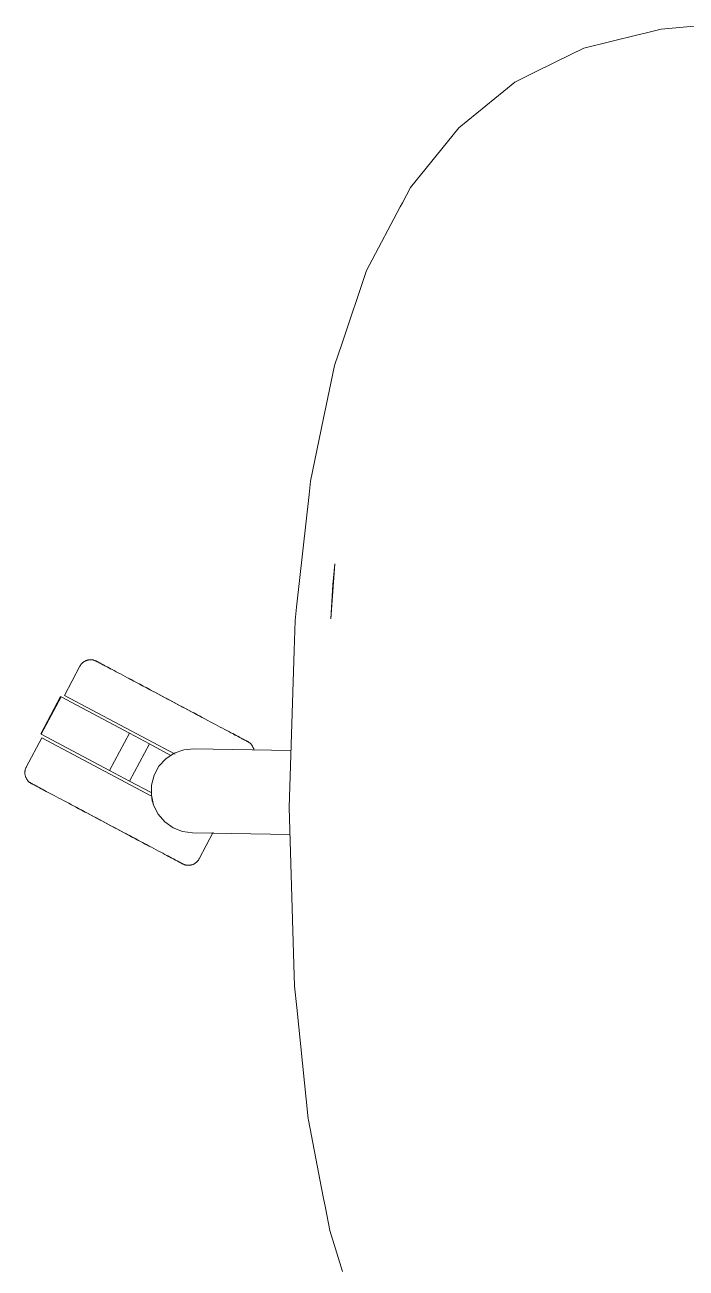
# Model space of a CAD drawing. Header units: millimetres. Extents: x 155927 to 326028, y -36033 to 97293.
# Drawn here: x 187085 to 187304.6, y 11294.3 to 11707.4 of the extents above; entities that cross this region are included whole.
import ezdxf

# ---------------------------------------------------------------- set-up
doc = ezdxf.new("R2010")
doc.units = ezdxf.units.MM
doc.header["$MEASUREMENT"] = 0
doc.layers.add('G-IMPT', color=8, linetype='CONTINUOUS', lineweight=9)
doc.layers.add('I-FURN', color=8, linetype='CONTINUOUS', lineweight=9)

msp = doc.modelspace()

# ---------------------------------------------------------------- linework, layer by layer
at = {"layer": 'G-IMPT'}
for p, q in [((187296.3, 11705.92), (187291.01, 11704.63)), ((187312.18, 11707.37), (187296.3, 11705.92)), ((187270.7, 11699.64), (187288.64, 11704.04)), ((187288.64, 11704.04), (187291.01, 11704.63)), ((187266.34, 11697.49), (187254.87, 11691.85)), ((187266.34, 11697.49), (187270.7, 11699.64)), ((187247.7, 11688.32), (187254.87, 11691.85)), ((187244.05, 11685.35), (187229.1, 11673.18)), ((187244.05, 11685.35), (187247.7, 11688.32)), ((187229.1, 11673.18), (187225.34, 11668.51)), ((187213.14, 11653.38), (187225.34, 11668.51)), ((187213.14, 11653.38), (187210.43, 11648.25)), ((187209.7, 11646.87), (187210.43, 11648.25)), ((187209.7, 11646.87), (187199.4, 11627.37)), ((187199.4, 11627.37), (187198.53, 11625.71)), ((187190.38, 11601.62), (187198.53, 11625.71)), ((187190.38, 11601.62), (187187.86, 11594.18)), ((187184.99, 11580.36), (187187.86, 11594.18)), ((187184.23, 11576.68), (187184.99, 11580.36)), ((187184.23, 11576.68), (187179.88, 11555.74)), ((187179.88, 11555.74), (187179.39, 11551.32)), ((187175.26, 11513.87), (187179.39, 11551.32)), ((187186.66, 11510.04), (187187.91, 11528.32)), ((187187.91, 11528.32), (187187.3, 11521.37)), ((187186.66, 11510.04), (187187.3, 11521.37)), ((187175.26, 11513.87), (187174.78, 11509.5)), ((187174.46, 11499.56), (187174.78, 11509.5)), ((187174.46, 11499.56), (187172.75, 11447.38)), ((187172.75, 11447.38), (187174.37, 11395.21)), ((187174.37, 11395.21), (187174.6, 11387.95)), ((187175.33, 11380.89), (187174.6, 11387.95)), ((187179.15, 11343.9), (187175.33, 11380.89)), ((187179.15, 11343.9), (187179.24, 11343.43)), ((187184.1, 11318.06), (187179.24, 11343.43)), ((187184.1, 11318.06), (187184.81, 11314.39)), ((187186.27, 11306.79), (187184.81, 11314.39)), ((187190.46, 11293.18), (187186.27, 11306.79))]:
    msp.add_line(p, q, dxfattribs=at)
at = {"layer": 'I-FURN'}
for p, q in [((187103.75, 11494.97), (187103.85, 11495.1)), ((187103.85, 11495.1), (187103.96, 11495.22)), ((187103.96, 11495.22), (187104.08, 11495.33)), ((187104.08, 11495.33), (187104.2, 11495.44)), ((187104.2, 11495.44), (187104.32, 11495.54)), ((187104.32, 11495.54), (187104.45, 11495.64)), ((187104.45, 11495.64), (187104.58, 11495.74)), ((187104.58, 11495.74), (187104.71, 11495.82)), ((187104.71, 11495.82), (187104.85, 11495.91)), ((187104.85, 11495.91), (187104.99, 11495.98)), ((187104.99, 11495.98), (187105.14, 11496.06)), ((187105.14, 11496.06), (187105.28, 11496.12)), ((187105.28, 11496.12), (187105.43, 11496.18)), ((187105.43, 11496.18), (187105.58, 11496.24)), ((187105.58, 11496.24), (187105.74, 11496.28)), ((187105.74, 11496.28), (187105.89, 11496.33)), ((187105.89, 11496.33), (187106.05, 11496.36)), ((187106.05, 11496.36), (187106.21, 11496.39)), ((187106.21, 11496.39), (187106.37, 11496.41)), ((187106.37, 11496.41), (187106.53, 11496.43)), ((187106.53, 11496.43), (187106.69, 11496.44)), ((187106.69, 11496.44), (187106.85, 11496.44)), ((187106.85, 11496.44), (187107.01, 11496.44)), ((187107.01, 11496.44), (187107.17, 11496.43)), ((187107.17, 11496.43), (187107.33, 11496.42)), ((187107.33, 11496.42), (187107.49, 11496.39)), ((187107.49, 11496.39), (187107.65, 11496.37)), ((187107.65, 11496.37), (187107.81, 11496.33)), ((187107.81, 11496.33), (187107.97, 11496.29)), ((187107.97, 11496.29), (187108.12, 11496.24)), ((187108.12, 11496.24), (187108.27, 11496.19)), ((187108.27, 11496.19), (187108.42, 11496.13)), ((187108.42, 11496.13), (187108.57, 11496.06)), ((187108.57, 11496.06), (187108.71, 11495.99)), ((187108.71, 11495.99), (187108.75, 11495.97)), ((187108.75, 11495.97), (187108.77, 11495.96)), ((187108.76, 11495.97), (187108.75, 11495.97)), ((187108.8, 11495.95), (187108.76, 11495.97)), ((187108.77, 11495.96), (187108.83, 11495.93)), ((187108.88, 11495.9), (187108.8, 11495.95)), ((187108.83, 11495.93), (187108.93, 11495.88)), ((187109, 11495.84), (187108.88, 11495.9)), ((187108.93, 11495.88), (187109.07, 11495.8)), ((187109.17, 11495.75), (187109, 11495.84)), ((187109.07, 11495.8), (187109.25, 11495.71)), ((187109.37, 11495.65), (187109.17, 11495.75)), ((187109.25, 11495.71), (187109.47, 11495.59)), ((187109.61, 11495.52), (187109.37, 11495.65)), ((187109.47, 11495.59), (187109.73, 11495.45)), ((187109.89, 11495.37), (187109.61, 11495.52)), ((187109.73, 11495.45), (187110.03, 11495.29)), ((187110.2, 11495.2), (187109.89, 11495.37)), ((187110.03, 11495.29), (187110.36, 11495.12)), ((187110.56, 11495.01), (187110.2, 11495.2)), ((187110.36, 11495.12), (187110.74, 11494.92)), ((187103.3, 11494.31), (187098.15, 11484.62)), ((187103.3, 11494.31), (187103.38, 11494.45)), ((187103.38, 11494.45), (187103.46, 11494.58)), ((187103.46, 11494.58), (187103.55, 11494.72)), ((187103.55, 11494.72), (187103.65, 11494.85)), ((187103.65, 11494.85), (187103.75, 11494.97)), ((187110.95, 11494.8), (187110.56, 11495.01)), ((187110.74, 11494.92), (187111.15, 11494.7)), ((187111.38, 11494.57), (187110.95, 11494.8)), ((187111.15, 11494.7), (187111.59, 11494.46)), ((187111.85, 11494.33), (187111.38, 11494.57)), ((187111.59, 11494.46), (187112.08, 11494.21)), ((187112.35, 11494.06), (187111.85, 11494.33)), ((187112.08, 11494.21), (187112.59, 11493.93)), ((187112.89, 11493.77), (187112.35, 11494.06)), ((187112.59, 11493.93), (187113.14, 11493.64)), ((187113.45, 11493.47), (187112.89, 11493.77)), ((187113.14, 11493.64), (187113.73, 11493.33)), ((187114.06, 11493.15), (187113.45, 11493.47)), ((187114.69, 11492.82), (187114.06, 11493.15)), ((187115.35, 11492.46), (187114.69, 11492.82)), ((187116.05, 11492.09), (187115.35, 11492.46)), ((187116.77, 11491.71), (187116.05, 11492.09)), ((187117.52, 11491.31), (187116.77, 11491.71)), ((187118.3, 11490.9), (187117.52, 11491.31)), ((187119.1, 11490.47), (187118.3, 11490.9)), ((187119.92, 11490.03), (187119.1, 11490.47)), ((187119.47, 11490.27), (187120.31, 11489.83)), ((187120.77, 11489.58), (187119.92, 11490.03)), ((187120.31, 11489.83), (187121.16, 11489.37)), ((187121.64, 11489.12), (187120.77, 11489.58)), ((187121.16, 11489.37), (187122.04, 11488.91)), ((187122.52, 11488.65), (187121.64, 11489.12)), ((187122.04, 11488.91), (187122.94, 11488.43)), ((187123.43, 11488.17), (187122.52, 11488.65)), ((187122.94, 11488.43), (187123.85, 11487.94)), ((187124.35, 11487.68), (187123.43, 11488.17)), ((187123.85, 11487.94), (187124.78, 11487.45)), ((187125.29, 11487.18), (187124.35, 11487.68)), ((187124.78, 11487.45), (187125.73, 11486.95)), ((187126.24, 11486.67), (187125.29, 11487.18)), ((187125.73, 11486.95), (187126.68, 11486.44)), ((187096.86, 11484.18), (187090.29, 11471.81)), ((187090.46, 11471.72), (187097.03, 11484.08)), ((187097.03, 11484.08), (187119.74, 11472.01)), ((187134.9, 11465.08), (187098.15, 11484.62)), ((187127.2, 11486.16), (187126.24, 11486.67)), ((187126.68, 11486.44), (187127.65, 11485.92)), ((187128.18, 11485.64), (187127.2, 11486.16)), ((187127.65, 11485.92), (187128.63, 11485.4)), ((187129.16, 11485.12), (187128.18, 11485.64)), ((187128.63, 11485.4), (187129.62, 11484.88)), ((187130.15, 11484.59), (187129.16, 11485.12)), ((187129.62, 11484.88), (187130.61, 11484.35)), ((187131.15, 11484.06), (187130.15, 11484.59)), ((187130.61, 11484.35), (187131.61, 11483.82)), ((187132.15, 11483.53), (187131.15, 11484.06)), ((187131.61, 11483.82), (187132.61, 11483.29)), ((187133.16, 11483), (187132.15, 11483.53)), ((187132.61, 11483.29), (187133.62, 11482.75)), ((187134.16, 11482.46), (187133.16, 11483)), ((187133.62, 11482.75), (187134.62, 11482.22)), ((187135.17, 11481.93), (187134.16, 11482.46)), ((187134.62, 11482.22), (187135.63, 11481.68)), ((187136.17, 11481.39), (187135.17, 11481.93)), ((187135.63, 11481.68), (187136.63, 11481.15)), ((187137.17, 11480.86), (187136.17, 11481.39)), ((187136.63, 11481.15), (187137.63, 11480.62)), ((187138.16, 11480.33), (187137.17, 11480.86)), ((187137.63, 11480.62), (187138.62, 11480.09)), ((187139.15, 11479.81), (187138.16, 11480.33)), ((187138.62, 11480.09), (187139.6, 11479.57)), ((187140.13, 11479.29), (187139.15, 11479.81)), ((187139.6, 11479.57), (187140.58, 11479.05)), ((187141.1, 11478.77), (187140.13, 11479.29)), ((187140.58, 11479.05), (187141.54, 11478.54)), ((187142.05, 11478.27), (187141.1, 11478.77)), ((187141.54, 11478.54), (187142.49, 11478.03)), ((187143, 11477.76), (187142.05, 11478.27)), ((187142.49, 11478.03), (187143.43, 11477.53)), ((187143.93, 11477.27), (187143, 11477.76)), ((187143.43, 11477.53), (187144.35, 11477.04)), ((187144.84, 11476.78), (187143.93, 11477.27)), ((187144.35, 11477.04), (187145.26, 11476.56)), ((187145.74, 11476.31), (187144.84, 11476.78)), ((187146.61, 11475.84), (187145.74, 11476.31)), ((187147.47, 11475.38), (187146.61, 11475.84)), ((187148.31, 11474.94), (187147.47, 11475.38)), ((187149.12, 11474.51), (187148.31, 11474.94)), ((187149.91, 11474.09), (187149.12, 11474.51)), ((187090.64, 11470.49), (187085.49, 11460.81)), ((187113.17, 11459.65), (187090.46, 11471.72)), ((187127.03, 11451.15), (187090.64, 11470.49)), ((187113.17, 11459.65), (187119.74, 11472.01)), ((187119.74, 11472.01), (187126.38, 11468.48)), ((187150.67, 11473.69), (187149.91, 11474.09)), ((187151.4, 11473.29), (187150.67, 11473.69)), ((187152.11, 11472.92), (187151.4, 11473.29)), ((187152.79, 11472.56), (187152.11, 11472.92)), ((187153.44, 11472.21), (187152.79, 11472.56)), ((187154.05, 11471.89), (187153.44, 11472.21)), ((187154.64, 11471.58), (187154.05, 11471.89)), ((187154.33, 11471.74), (187154.89, 11471.44)), ((187155.19, 11471.28), (187154.64, 11471.58)), ((187154.89, 11471.44), (187155.43, 11471.15)), ((187155.7, 11471.01), (187155.19, 11471.28)), ((187155.43, 11471.15), (187155.93, 11470.89)), ((187156.19, 11470.75), (187155.7, 11471.01)), ((187155.93, 11470.89), (187156.4, 11470.64)), ((187156.63, 11470.51), (187156.19, 11470.75)), ((187156.4, 11470.64), (187156.83, 11470.41)), ((187157.04, 11470.3), (187156.63, 11470.51)), ((187156.83, 11470.41), (187157.22, 11470.2)), ((187157.42, 11470.1), (187157.04, 11470.3)), ((187119.81, 11456.12), (187126.38, 11468.48)), ((187126.38, 11468.48), (187133.52, 11464.68)), ((187134.65, 11465.41), (187137.83, 11466.55)), ((187137.83, 11466.55), (187141.18, 11466.9)), ((187141.18, 11466.9), (187173.37, 11466.34)), ((187157.22, 11470.2), (187157.57, 11470.01)), ((187157.75, 11469.92), (187157.42, 11470.1)), ((187157.57, 11470.01), (187157.89, 11469.84)), ((187158.05, 11469.76), (187157.75, 11469.92)), ((187157.89, 11469.84), (187158.17, 11469.7)), ((187158.31, 11469.62), (187158.05, 11469.76)), ((187158.17, 11469.7), (187158.41, 11469.57)), ((187158.53, 11469.51), (187158.31, 11469.62)), ((187158.41, 11469.57), (187158.61, 11469.46)), ((187158.71, 11469.41), (187158.53, 11469.51)), ((187158.61, 11469.46), (187158.78, 11469.37)), ((187158.85, 11469.34), (187158.71, 11469.41)), ((187158.78, 11469.37), (187158.9, 11469.31)), ((187158.95, 11469.28), (187158.85, 11469.34)), ((187158.9, 11469.31), (187158.98, 11469.27)), ((187159.01, 11469.25), (187158.95, 11469.28)), ((187158.98, 11469.27), (187159.02, 11469.24)), ((187159.03, 11469.24), (187159.01, 11469.25)), ((187159.02, 11469.24), (187159.03, 11469.24)), ((187159.03, 11469.24), (187159.17, 11469.16)), ((187159.17, 11469.16), (187159.31, 11469.08)), ((187159.31, 11469.08), (187159.44, 11468.99)), ((187159.44, 11468.99), (187159.57, 11468.89)), ((187159.57, 11468.89), (187159.7, 11468.79)), ((187159.7, 11468.79), (187159.82, 11468.69)), ((187159.82, 11468.69), (187159.94, 11468.58)), ((187159.94, 11468.58), (187160.05, 11468.46)), ((187160.05, 11468.46), (187160.16, 11468.35)), ((187160.16, 11468.35), (187160.26, 11468.22)), ((187160.26, 11468.22), (187160.36, 11468.1)), ((187160.36, 11468.1), (187160.46, 11467.96)), ((187160.46, 11467.96), (187160.55, 11467.83)), ((187160.55, 11467.83), (187160.63, 11467.69)), ((187160.63, 11467.69), (187160.71, 11467.55)), ((187160.71, 11467.55), (187160.78, 11467.41)), ((187160.78, 11467.41), (187160.84, 11467.26)), ((187160.84, 11467.26), (187160.9, 11467.11)), ((187160.9, 11467.11), (187160.96, 11466.96)), ((187160.96, 11466.96), (187161.01, 11466.8)), ((187161.01, 11466.8), (187161.05, 11466.65)), ((187161.05, 11466.65), (187161.08, 11466.49)), ((187129.56, 11461.05), (187131.84, 11463.54)), ((187131.84, 11463.54), (187134.65, 11465.41)), ((187085.02, 11459.07), (187085.03, 11459.23)), ((187085.02, 11458.91), (187085.02, 11459.07)), ((187085.02, 11458.75), (187085.02, 11458.91)), ((187085.03, 11458.58), (187085.02, 11458.75)), ((187085.03, 11459.23), (187085.05, 11459.39)), ((187085.05, 11458.42), (187085.03, 11458.58)), ((187085.05, 11459.39), (187085.07, 11459.55)), ((187085.07, 11458.26), (187085.05, 11458.42)), ((187085.07, 11459.55), (187085.1, 11459.71)), ((187085.1, 11458.11), (187085.07, 11458.26)), ((187085.1, 11459.71), (187085.13, 11459.86)), ((187085.14, 11457.95), (187085.1, 11458.11)), ((187085.13, 11459.86), (187085.17, 11460.02)), ((187085.18, 11457.79), (187085.14, 11457.95)), ((187085.17, 11460.02), (187085.22, 11460.17)), ((187085.22, 11460.17), (187085.27, 11460.33)), ((187085.27, 11460.33), (187085.33, 11460.48)), ((187085.33, 11460.48), (187085.4, 11460.62)), ((187085.4, 11460.62), (187085.47, 11460.77)), ((187085.47, 11460.77), (187085.49, 11460.81)), ((187119.81, 11456.12), (187113.17, 11459.65)), ((187127.08, 11454.83), (187127.94, 11458.1)), ((187127.94, 11458.1), (187129.56, 11461.05)), ((187085.23, 11457.64), (187085.18, 11457.79)), ((187085.28, 11457.49), (187085.23, 11457.64)), ((187085.34, 11457.34), (187085.28, 11457.49)), ((187085.41, 11457.19), (187085.34, 11457.34)), ((187085.48, 11457.05), (187085.41, 11457.19)), ((187085.56, 11456.91), (187085.48, 11457.05)), ((187085.64, 11456.77), (187085.56, 11456.91)), ((187085.73, 11456.63), (187085.64, 11456.77)), ((187085.82, 11456.5), (187085.73, 11456.63)), ((187085.92, 11456.37), (187085.82, 11456.5)), ((187086.02, 11456.25), (187085.92, 11456.37)), ((187086.13, 11456.13), (187086.02, 11456.25)), ((187086.25, 11456.02), (187086.13, 11456.13)), ((187086.37, 11455.91), (187086.25, 11456.02)), ((187086.49, 11455.8), (187086.37, 11455.91)), ((187086.61, 11455.7), (187086.49, 11455.8)), ((187086.74, 11455.61), (187086.61, 11455.7)), ((187086.88, 11455.52), (187086.74, 11455.61)), ((187087.02, 11455.44), (187086.88, 11455.52)), ((187087.16, 11455.36), (187087.02, 11455.44)), ((187087.16, 11455.35), (187087.16, 11455.36)), ((187087.16, 11455.36), (187087.18, 11455.35)), ((187087.2, 11455.33), (187087.16, 11455.35)), ((187087.18, 11455.35), (187087.24, 11455.31)), ((187087.29, 11455.29), (187087.2, 11455.33)), ((187087.24, 11455.31), (187087.34, 11455.26)), ((187087.41, 11455.22), (187087.29, 11455.29)), ((187087.34, 11455.26), (187087.48, 11455.19)), ((187087.57, 11455.14), (187087.41, 11455.22)), ((187087.48, 11455.19), (187087.66, 11455.09)), ((187087.77, 11455.03), (187087.57, 11455.14)), ((187087.66, 11455.09), (187087.88, 11454.97)), ((187088.01, 11454.9), (187087.77, 11455.03)), ((187087.88, 11454.97), (187088.14, 11454.84)), ((187088.29, 11454.75), (187088.01, 11454.9)), ((187088.14, 11454.84), (187088.43, 11454.68)), ((187088.61, 11454.58), (187088.29, 11454.75)), ((187088.43, 11454.68), (187088.77, 11454.5)), ((187088.96, 11454.4), (187088.61, 11454.58)), ((187088.77, 11454.5), (187089.14, 11454.3)), ((187089.36, 11454.19), (187088.96, 11454.4)), ((187089.14, 11454.3), (187089.55, 11454.08)), ((187089.79, 11453.96), (187089.36, 11454.19)), ((187089.55, 11454.08), (187090, 11453.85)), ((187090.25, 11453.71), (187089.79, 11453.96)), ((187090, 11453.85), (187090.48, 11453.59)), ((187126.95, 11452.32), (187119.81, 11456.12)), ((187127.02, 11451.46), (187127.08, 11454.83)), ((187090.75, 11453.44), (187090.25, 11453.71)), ((187090.48, 11453.59), (187091, 11453.32)), ((187091.29, 11453.16), (187090.75, 11453.44)), ((187091, 11453.32), (187091.55, 11453.02)), ((187091.86, 11452.86), (187091.29, 11453.16)), ((187091.55, 11453.02), (187092.13, 11452.71)), ((187092.13, 11452.71), (187092.75, 11452.38)), ((187092.75, 11452.38), (187093.4, 11452.04)), ((187093.4, 11452.04), (187094.07, 11451.68)), ((187094.07, 11451.68), (187094.78, 11451.3)), ((187094.78, 11451.3), (187095.52, 11450.91)), ((187095.52, 11450.91), (187096.28, 11450.51)), ((187096.28, 11450.51), (187097.07, 11450.09)), ((187097.07, 11450.09), (187097.88, 11449.66)), ((187097.88, 11449.66), (187098.71, 11449.21)), ((187127.77, 11448.17), (187127.02, 11451.46)), ((187098.71, 11449.21), (187099.57, 11448.76)), ((187099.57, 11448.76), (187100.45, 11448.29)), ((187100.45, 11448.29), (187101.34, 11447.81)), ((187101.83, 11447.55), (187100.93, 11448.03)), ((187101.34, 11447.81), (187102.26, 11447.33)), ((187102.76, 11447.06), (187101.83, 11447.55)), ((187102.26, 11447.33), (187103.19, 11446.83)), ((187103.69, 11446.56), (187102.76, 11447.06)), ((187103.19, 11446.83), (187104.13, 11446.33)), ((187104.64, 11446.06), (187103.69, 11446.56)), ((187104.13, 11446.33), (187105.09, 11445.82)), ((187105.61, 11445.55), (187104.64, 11446.06)), ((187105.09, 11445.82), (187106.06, 11445.31)), ((187106.58, 11445.03), (187105.61, 11445.55)), ((187129.29, 11445.16), (187127.77, 11448.17)), ((187106.06, 11445.31), (187107.03, 11444.79)), ((187107.57, 11444.5), (187106.58, 11445.03)), ((187107.03, 11444.79), (187108.02, 11444.26)), ((187108.56, 11443.98), (187107.57, 11444.5)), ((187108.02, 11444.26), (187109.02, 11443.73)), ((187109.55, 11443.45), (187108.56, 11443.98)), ((187109.02, 11443.73), (187110.01, 11443.2)), ((187110.56, 11442.92), (187109.55, 11443.45)), ((187110.01, 11443.2), (187111.02, 11442.67)), ((187111.56, 11442.38), (187110.56, 11442.92)), ((187111.02, 11442.67), (187112.02, 11442.14)), ((187112.57, 11441.85), (187111.56, 11442.38)), ((187112.02, 11442.14), (187113.03, 11441.6)), ((187113.57, 11441.31), (187112.57, 11441.85)), ((187113.03, 11441.6), (187114.03, 11441.07)), ((187131.48, 11442.6), (187129.29, 11445.16)), ((187134.22, 11440.63), (187131.48, 11442.6)), ((187114.57, 11440.78), (187113.57, 11441.31)), ((187114.03, 11441.07), (187115.03, 11440.53)), ((187115.57, 11440.25), (187114.57, 11440.78)), ((187115.03, 11440.53), (187116.03, 11440)), ((187116.57, 11439.72), (187115.57, 11440.25)), ((187116.03, 11440), (187117.02, 11439.48)), ((187117.55, 11439.19), (187116.57, 11439.72)), ((187117.02, 11439.48), (187118.01, 11438.95)), ((187118.53, 11438.67), (187117.55, 11439.19)), ((187118.01, 11438.95), (187118.98, 11438.44)), ((187119.5, 11438.16), (187118.53, 11438.67)), ((187118.98, 11438.44), (187119.94, 11437.92)), ((187120.46, 11437.65), (187119.5, 11438.16)), ((187119.94, 11437.92), (187120.89, 11437.42)), ((187121.4, 11437.15), (187120.46, 11437.65)), ((187120.89, 11437.42), (187121.83, 11436.92)), ((187137.35, 11439.38), (187134.22, 11440.63)), ((187140.69, 11438.91), (187137.35, 11439.38)), ((187173.03, 11438.35), (187140.69, 11438.91)), ((187142.88, 11430.29), (187147.58, 11439.13)), ((187122.33, 11436.65), (187121.4, 11437.15)), ((187121.83, 11436.92), (187122.75, 11436.43)), ((187123.25, 11436.17), (187122.33, 11436.65)), ((187122.75, 11436.43), (187123.66, 11435.95)), ((187124.14, 11435.69), (187123.25, 11436.17)), ((187123.66, 11435.95), (187124.55, 11435.48)), ((187125.02, 11435.22), (187124.14, 11435.69)), ((187124.55, 11435.48), (187125.42, 11435.01)), ((187125.88, 11434.77), (187125.02, 11435.22)), ((187125.42, 11435.01), (187126.26, 11434.56)), ((187126.71, 11434.33), (187125.88, 11434.77)), ((187126.26, 11434.56), (187127.09, 11434.13)), ((187127.09, 11434.13), (187127.89, 11433.7)), ((187127.89, 11433.7), (187128.66, 11433.29)), ((187128.66, 11433.29), (187129.41, 11432.89)), ((187129.41, 11432.89), (187130.14, 11432.5)), ((187130.14, 11432.5), (187130.83, 11432.14)), ((187130.83, 11432.14), (187131.49, 11431.78)), ((187131.49, 11431.78), (187132.13, 11431.45)), ((187132.13, 11431.45), (187132.73, 11431.13)), ((187133.04, 11430.96), (187132.46, 11431.27)), ((187132.73, 11431.13), (187133.3, 11430.82)), ((187133.59, 11430.67), (187133.04, 11430.96)), ((187133.3, 11430.82), (187133.83, 11430.54)), ((187134.11, 11430.39), (187133.59, 11430.67)), ((187133.83, 11430.54), (187134.33, 11430.27)), ((187134.59, 11430.14), (187134.11, 11430.39)), ((187134.33, 11430.27), (187134.8, 11430.02)), ((187135.04, 11429.9), (187134.59, 11430.14)), ((187134.8, 11430.02), (187135.23, 11429.8)), ((187135.45, 11429.68), (187135.04, 11429.9)), ((187135.23, 11429.8), (187135.62, 11429.59)), ((187135.82, 11429.48), (187135.45, 11429.68)), ((187135.62, 11429.59), (187135.98, 11429.4)), ((187136.16, 11429.3), (187135.82, 11429.48)), ((187135.98, 11429.4), (187136.3, 11429.23)), ((187136.45, 11429.15), (187136.16, 11429.3)), ((187136.3, 11429.23), (187136.58, 11429.08)), ((187136.71, 11429.01), (187136.45, 11429.15)), ((187136.58, 11429.08), (187136.82, 11428.95)), ((187136.93, 11428.89), (187136.71, 11429.01)), ((187141.86, 11429.06), (187141.74, 11428.96)), ((187141.99, 11429.16), (187141.86, 11429.06)), ((187142.11, 11429.27), (187141.99, 11429.16)), ((187142.22, 11429.38), (187142.11, 11429.27)), ((187142.33, 11429.5), (187142.22, 11429.38)), ((187142.44, 11429.62), (187142.33, 11429.5)), ((187142.54, 11429.75), (187142.44, 11429.62)), ((187142.63, 11429.88), (187142.54, 11429.75)), ((187142.72, 11430.01), (187142.63, 11429.88)), ((187142.8, 11430.15), (187142.72, 11430.01)), ((187142.88, 11430.29), (187142.8, 11430.15)), ((187136.82, 11428.95), (187137.02, 11428.84)), ((187137.11, 11428.8), (187136.93, 11428.89)), ((187137.02, 11428.84), (187137.18, 11428.76)), ((187137.25, 11428.72), (187137.11, 11428.8)), ((187137.18, 11428.76), (187137.3, 11428.69)), ((187137.35, 11428.67), (187137.25, 11428.72)), ((187137.3, 11428.69), (187137.38, 11428.65)), ((187137.41, 11428.64), (187137.35, 11428.67)), ((187137.38, 11428.65), (187137.43, 11428.63)), ((187137.43, 11428.63), (187137.41, 11428.64)), ((187137.47, 11428.6), (187137.43, 11428.63)), ((187137.43, 11428.63), (187137.43, 11428.63)), ((187137.61, 11428.53), (187137.47, 11428.6)), ((187137.76, 11428.47), (187137.61, 11428.53)), ((187137.91, 11428.41), (187137.76, 11428.47)), ((187138.06, 11428.36), (187137.91, 11428.41)), ((187138.22, 11428.31), (187138.06, 11428.36)), ((187138.37, 11428.27), (187138.22, 11428.31)), ((187138.53, 11428.23), (187138.37, 11428.27)), ((187138.69, 11428.2), (187138.53, 11428.23)), ((187138.85, 11428.18), (187138.69, 11428.2)), ((187139.01, 11428.17), (187138.85, 11428.18)), ((187139.17, 11428.16), (187139.01, 11428.17)), ((187139.33, 11428.15), (187139.17, 11428.16)), ((187139.49, 11428.16), (187139.33, 11428.15)), ((187139.65, 11428.17), (187139.49, 11428.16)), ((187139.81, 11428.18), (187139.65, 11428.17)), ((187139.97, 11428.21), (187139.81, 11428.18)), ((187140.13, 11428.24), (187139.97, 11428.21)), ((187140.29, 11428.27), (187140.13, 11428.24)), ((187140.45, 11428.31), (187140.29, 11428.27)), ((187140.6, 11428.36), (187140.45, 11428.31)), ((187140.75, 11428.41), (187140.6, 11428.36)), ((187140.9, 11428.47), (187140.75, 11428.41)), ((187141.05, 11428.54), (187140.9, 11428.47)), ((187141.19, 11428.61), (187141.05, 11428.54)), ((187141.33, 11428.69), (187141.19, 11428.61)), ((187141.47, 11428.77), (187141.33, 11428.69)), ((187141.61, 11428.86), (187141.47, 11428.77)), ((187141.74, 11428.96), (187141.61, 11428.86))]:
    msp.add_line(p, q, dxfattribs=at)
msp.add_arc((187140.75, 11452.91), 13.81, 192.3473, 197.336, dxfattribs=at)
msp.add_open_spline([(187127.43, 11449.27), (187127.31, 11449.69), (187127.24, 11450.12), (187127.18, 11450.56)], degree=3, dxfattribs=at)

doc.saveas('drawing.dxf')
